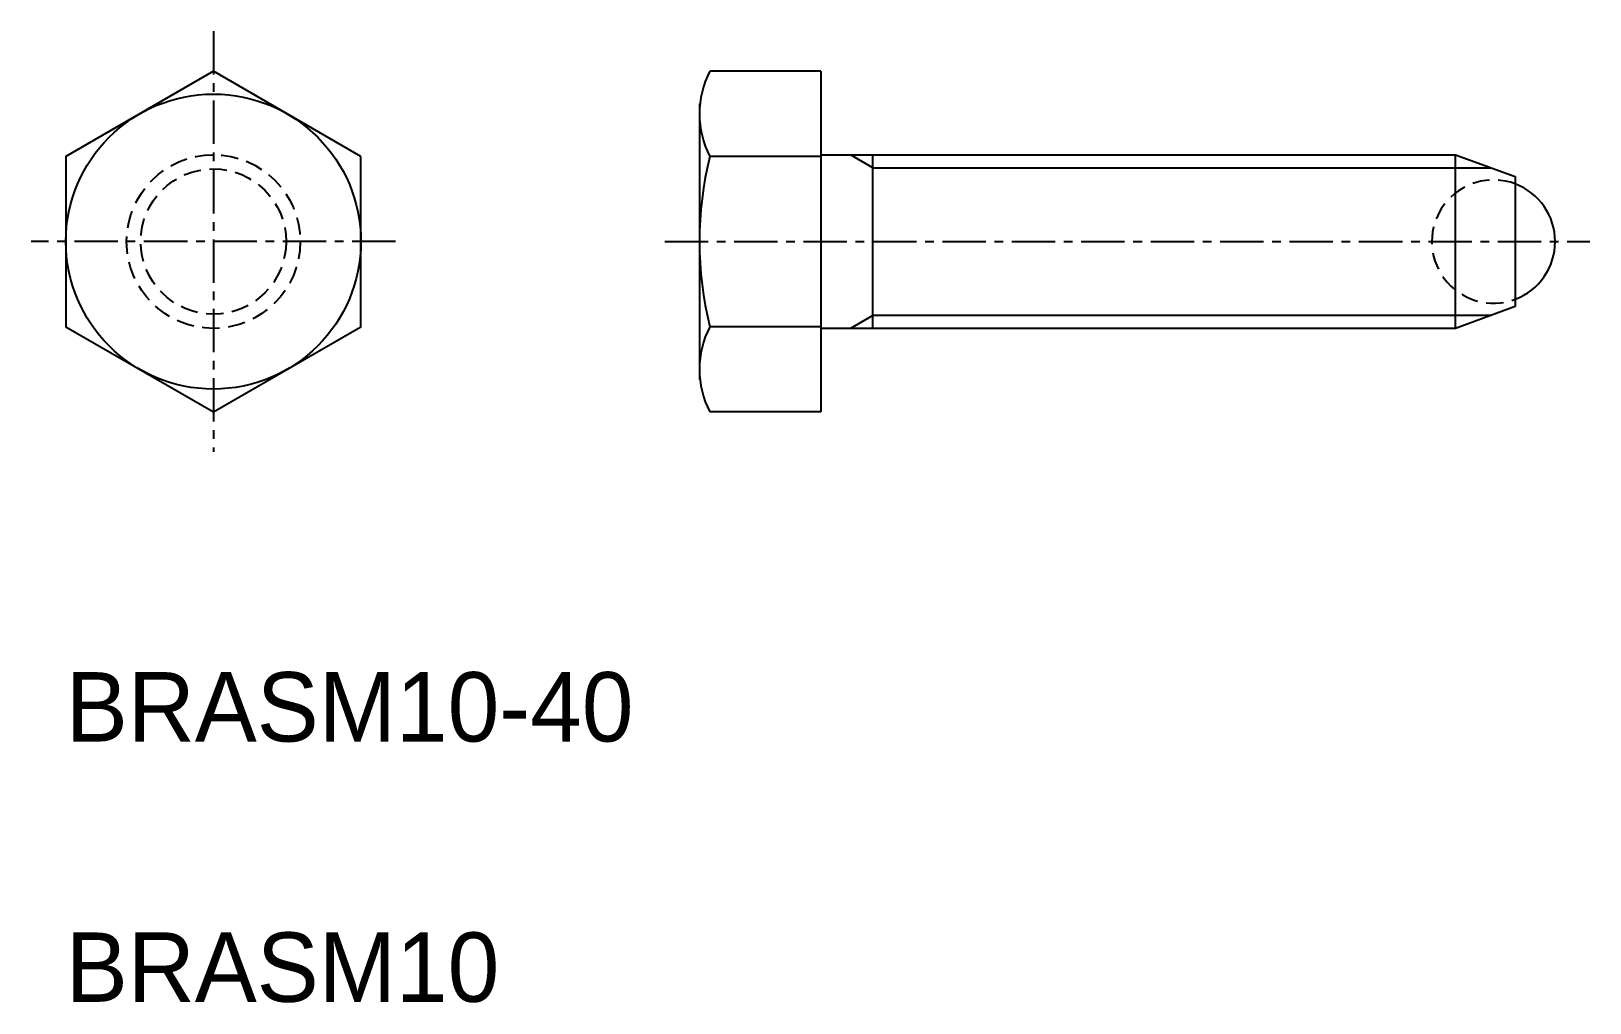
# Model space of a CAD drawing. Extents: x -3575.2 to -3485.4, y -733.2 to -677.2.
import ezdxf

# ---------------------------------------------------------------- set-up
doc = ezdxf.new("R2010")
doc.units = 0
doc.header["$LTSCALE"] = 2
doc.linetypes.add('CENTER', pattern=[2, 1.25, -0.25, 0.25, -0.25])
doc.linetypes.add('DASHED', pattern=[0.75, 0.5, -0.25])
doc.layers.get('0').update_dxf_attribs({"linetype": 'CONTINUOUS'})
doc.layers.add('CENTER', color=1, linetype='CENTER')

msp = doc.modelspace()

# ---------------------------------------------------------------- linework, layer by layer
at = {"color": 7, "linetype": 'CONTINUOUS'}
for p, q in [((-3529.657, -679.497), (-3536.057, -679.497)), ((-3529.657, -679.497), (-3529.657, -699.127)), ((-3536.657, -681.373), (-3536.657, -697.25)), ((-3529.657, -684.404), (-3536.057, -684.404)), ((-3529.657, -694.219), (-3536.057, -694.219)), ((-3529.657, -699.127), (-3536.057, -699.127))]:
    msp.add_line(p, q, dxfattribs=at)
for p, q in [((-3529.657, -684.312), (-3493.091, -684.312)), ((-3526.657, -694.312), (-3526.657, -684.312)), ((-3493.091, -694.312), (-3493.091, -684.312)), ((-3493.091, -684.312), (-3489.657, -685.562)), ((-3489.657, -685.562), (-3489.657, -693.062)), ((-3489.657, -693.062), (-3493.091, -694.312)), ((-3504.412, -693.562), (-3504.412, -693.562)), ((-3494.893, -693.562), (-3494.893, -693.562)), ((-3493.091, -694.312), (-3529.657, -694.312))]:
    msp.add_line(p, q)
at = {"color": 3, "linetype": 'CONTINUOUS'}
for p, q in [((-3526.657, -685.062), (-3527.956, -684.312)), ((-3526.657, -693.562), (-3527.956, -694.312))]:
    msp.add_line(p, q, dxfattribs=at)
at = {"color": 3}
for p, q in [((-3526.657, -685.062), (-3491.03, -685.062)), ((-3491.03, -693.562), (-3526.657, -693.562))]:
    msp.add_line(p, q, dxfattribs=at)
at = {"color": 7, "linetype": 'CONTINUOUS'}
msp.add_lwpolyline([(-3556.157, -684.404), (-3564.657, -679.497), (-3573.157, -684.404), (-3573.157, -694.219), (-3564.657, -699.127), (-3556.157, -694.219)], close=True, dxfattribs=at)
msp.add_circle((-3564.657, -689.312), 8.5, dxfattribs=at)
at = {"color": 3, "linetype": 'DASHED'}
for radius in [5, 4.188]:
    msp.add_circle((-3564.657, -689.312), radius, dxfattribs=at)
at = {"color": 7, "linetype": 'CONTINUOUS'}
for centre, radius, start, end in [((-3531.339, -681.951), 5.317, 152.51877, 207.48123), ((-3516.287, -689.312), 20.369, 166.05895, 193.94105), ((-3531.339, -696.673), 5.317, 152.51877, 207.48123)]:
    msp.add_arc(centre, radius, start, end, dxfattribs=at)
at = {"color": 3, "linetype": 'DASHED'}
msp.add_arc((-3490.907, -689.312), 3.55, 69.38341, 290.61659, dxfattribs=at)
msp.add_arc((-3490.907, -689.312), 3.55, 290.61659, 69.38341)
at = {"layer": 'CENTER', "color": 1, "linetype": 'CENTER'}
for p, q in [((-3564.657, -677.187), (-3564.657, -701.436)), ((-3554.157, -689.312), (-3575.157, -689.312)), ((-3538.657, -689.312), (-3485.357, -689.312))]:
    msp.add_line(p, q, dxfattribs=at)

# ---------------------------------------------------------------- texts
for s, p in [('BRASM10-40', (-3573.157, -718.121)), ('BRASM10', (-3573.157, -733.121))]:
    msp.add_text(s, height=4).set_placement(p)

doc.saveas('drawing.dxf')
